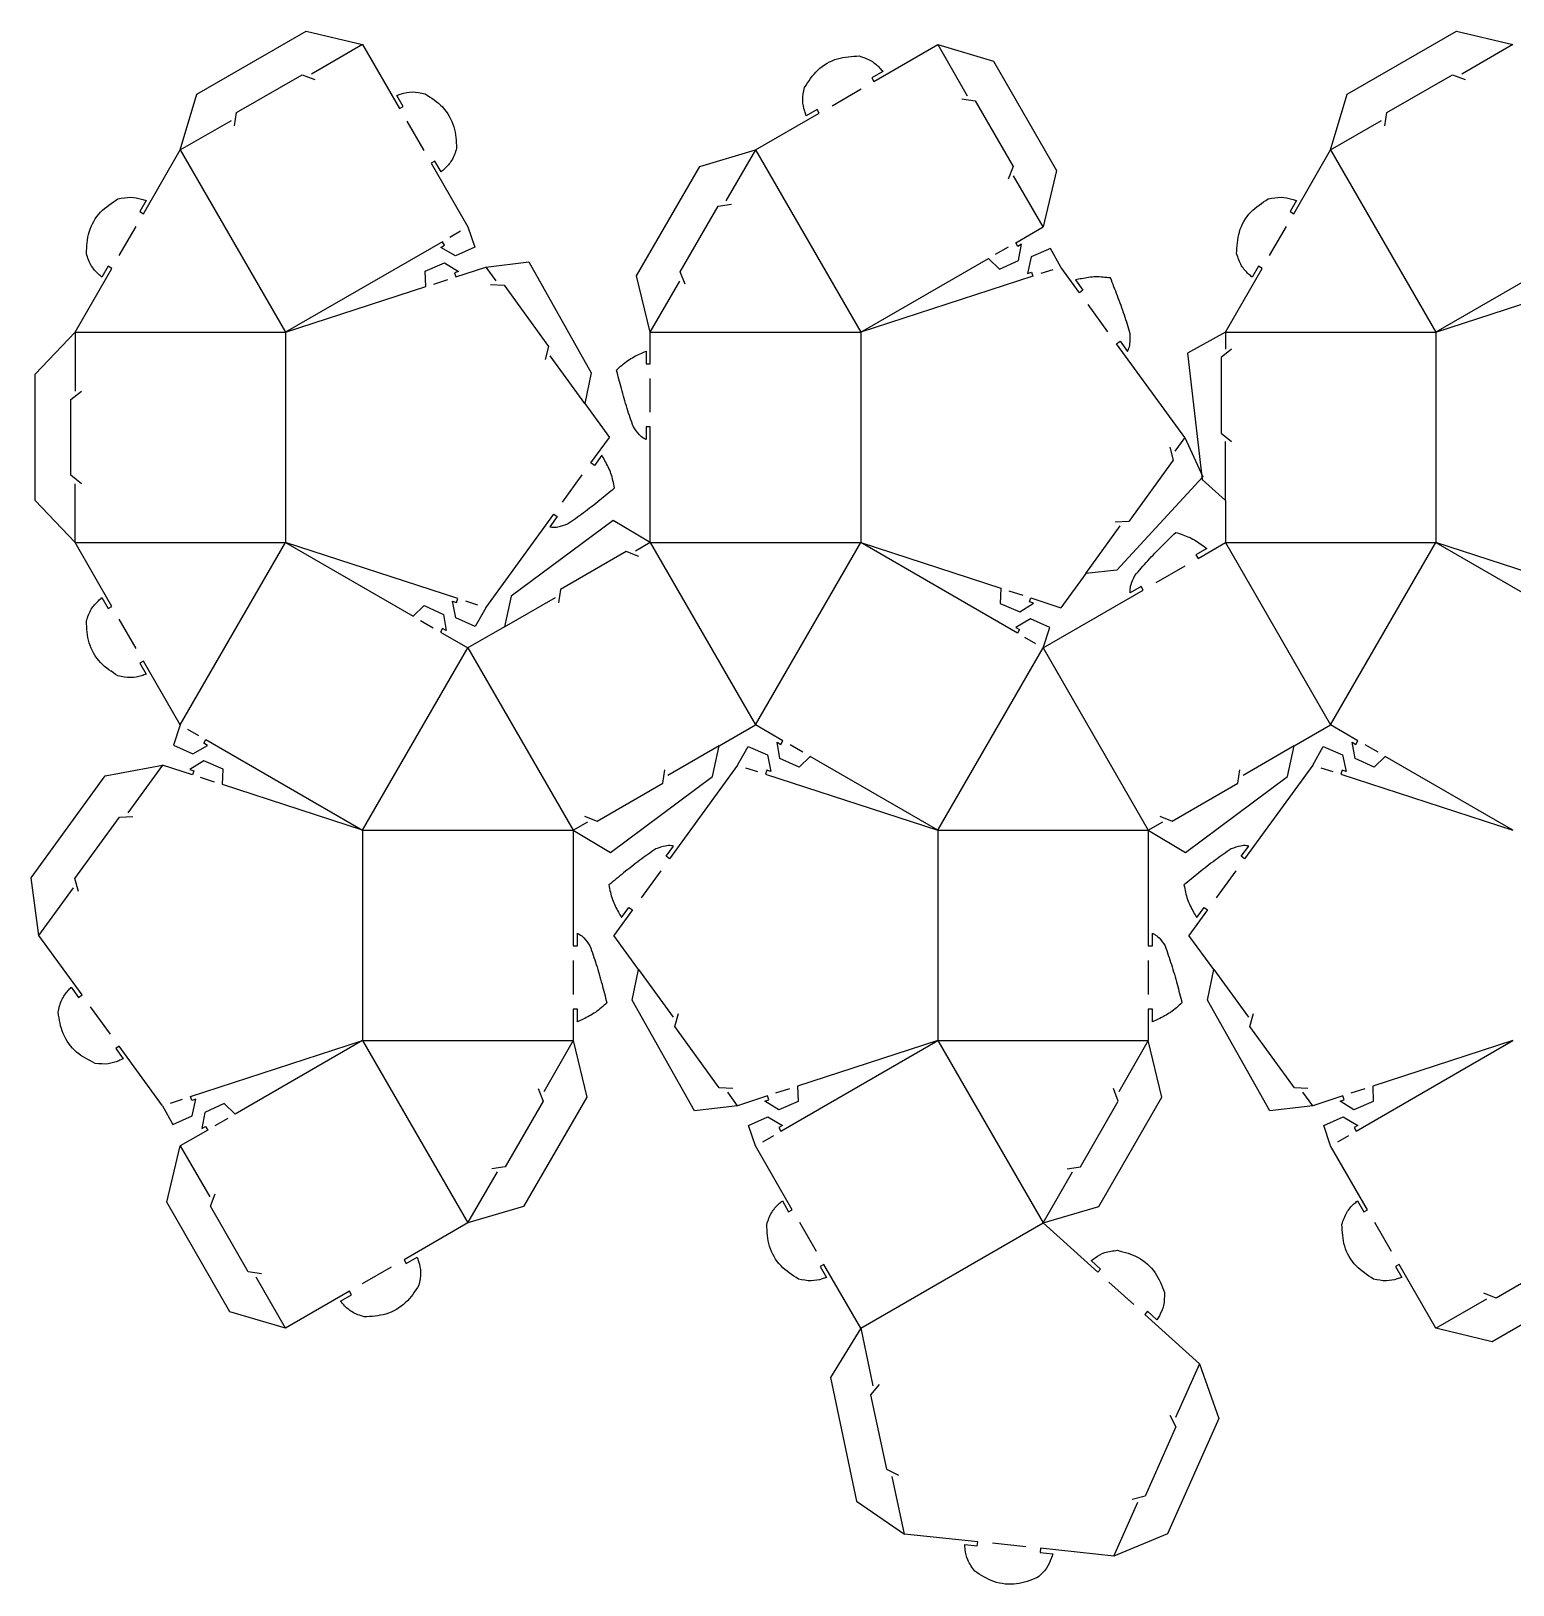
# Model space of a CAD drawing. Extents: x 19 to 264, y 180 to 325.
# Drawn here: x 19.3 to 138.5, y 179.7 to 304.7 of the extents above; entities that cross this region are included whole.
import ezdxf

# ---------------------------------------------------------------- set-up
doc = ezdxf.new("R2010")
doc.units = 0
doc.layers.get('0').update_dxf_attribs({"linetype": 'CONTINUOUS'})

msp = doc.modelspace()

# ---------------------------------------------------------------- linework, layer by layer
at = {"color": 5}
for points in [[(31.261002, 295.16207), (32.585282, 299.641717), (41.384138, 304.72174), (45.925765, 303.628776)], [(123.787019, 295.1621), (125.111293, 299.641731), (133.910121, 304.721736), (138.451731, 303.628776)], [(45.925805, 303.628799), (48.889141, 298.496149), (49.182435, 298.665483), (48.674435, 299.545365)], [(87.766649, 301.466734), (86.886768, 300.958734), (87.056101, 300.665439), (92.18875, 303.628776)], [(92.188789, 303.628799), (96.668421, 302.304525), (101.748426, 293.505697), (100.655464, 288.964085)], [(35.621138, 297.092805), (35.784392, 298.164711), (41.063709, 301.212725), (42.073632, 300.818155)], [(128.147137, 297.092828), (128.310394, 298.16473), (133.589691, 301.212734), (134.599612, 300.818165)], [(94.119517, 299.268679), (95.191419, 299.105424), (98.239422, 293.826127), (97.844856, 292.816205)], [(77.524037, 295.1621), (82.656686, 298.125436), (82.487352, 298.418731), (81.607471, 297.91073)], [(28.512378, 291.078628), (28.004377, 290.198745), (28.297672, 290.029412), (31.261008, 295.162061)], [(69.057382, 280.497348), (67.964423, 285.038959), (73.044428, 293.837787), (77.524057, 295.162061)], [(121.038408, 291.078628), (120.530408, 290.198745), (120.823702, 290.029412), (123.787038, 295.162061)], [(52.230441, 293.386186), (51.722438, 294.266069), (51.429144, 294.096735), (54.39248, 288.964085)], [(71.867993, 284.349467), (71.473424, 285.35939), (74.521427, 290.638687), (75.593329, 290.801941)], [(54.392503, 288.964047), (54.945875, 287.328242), (53.39474, 286.628221), (52.215483, 287.316084), (52.508777, 287.485418), (52.339443, 287.778712), (39.72779, 280.497371)], [(85.990774, 280.497371), (96.256074, 286.424044), (97.142035, 285.566848), (98.693173, 286.266868), (98.918409, 287.570085), (98.625115, 287.400751), (98.455782, 287.694045), (100.655487, 288.964047)], [(146.918468, 288.964047), (147.471841, 287.328242), (145.920706, 286.628221), (144.741448, 287.316084), (145.034742, 287.485418), (144.865409, 287.778712), (132.253756, 280.497371)], [(102.095314, 285.730137), (101.249954, 287.23594), (99.691825, 286.551625), (99.413929, 285.214998), (99.736021, 285.319652), (99.840675, 284.997561), (85.990749, 280.497447)], [(22.794332, 280.497348), (25.757668, 285.629998), (25.464374, 285.799331), (24.956373, 284.919448)], [(39.727765, 280.497447), (51.000962, 284.16033), (50.956763, 285.392304), (52.514892, 286.076618), (53.634084, 285.371979), (53.311992, 285.267325), (53.416646, 284.945234), (55.83233, 285.730137)], [(55.832361, 285.730159), (59.293599, 286.151797), (64.306597, 277.235365), (63.794979, 274.770554), (65.785633, 272.030653)], [(103.265128, 284.696268), (103.862324, 283.874298), (103.588335, 283.675233), (102.095345, 285.730159)], [(115.320363, 280.497348), (118.283699, 285.629998), (117.990406, 285.799331), (117.482406, 284.919448)], [(132.25373, 280.497447), (143.526928, 284.16033), (143.482729, 285.392304), (145.040858, 286.076618), (146.16005, 285.371979), (145.837958, 285.267325), (145.942612, 284.945234), (148.358296, 285.730137)], [(56.217637, 284.3356), (57.300743, 284.285283), (60.883921, 279.353461), (60.597076, 278.307817)], [(22.794292, 263.56394), (19.57694, 266.950626), (19.57694, 277.110685), (22.794292, 280.497371)], [(68.718673, 278.973362), (68.718673, 277.957356), (69.057342, 277.957356), (69.057342, 280.497371)], [(115.320324, 280.497371), (112.272307, 278.804028), (113.457646, 268.643968), (115.320324, 266.950626), (115.320324, 263.56394)], [(112.048617, 272.030653), (106.574316, 279.565381), (106.848306, 279.764446), (107.445502, 278.942476)], [(115.828326, 279.142697), (114.981654, 278.465359), (114.981654, 272.369324), (115.828326, 271.691987)], [(23.302295, 268.305301), (22.455623, 268.982638), (22.455623, 275.078673), (23.302295, 275.75601)], [(69.057342, 263.56394), (69.057342, 272.877327), (68.718673, 272.877327), (68.718673, 271.861321)], [(65.163802, 270.598654), (64.566605, 269.776684), (64.292615, 269.97575), (65.785605, 272.030675)], [(112.048586, 272.030675), (113.51917, 268.869136), (106.588241, 261.346161), (104.085969, 261.071071), (102.095314, 258.33117)], [(110.841341, 271.233313), (111.128183, 270.187669), (107.545005, 265.255848), (106.461901, 265.20553)], [(69.057342, 263.563937), (66.066845, 265.356934), (57.860613, 259.250345), (57.325472, 256.790538), (54.392503, 255.097188)], [(55.832333, 258.33117), (61.306634, 265.865899), (61.580624, 265.666834), (60.983427, 264.844862)], [(24.956353, 259.141802), (25.464357, 258.261912), (25.757654, 258.431246), (22.794292, 263.56394)], [(39.727767, 263.5639), (49.993067, 257.637228), (50.879028, 258.494424), (52.430166, 257.794403), (52.655402, 256.491185), (52.362108, 256.660519), (52.192775, 256.367225), (54.39248, 255.097225)], [(55.832355, 258.331249), (54.986995, 256.825447), (53.428866, 257.509762), (53.15097, 258.846389), (53.473062, 258.741735), (53.577716, 259.063824), (39.72779, 263.56394)], [(68.138159, 262.446653), (67.128226, 262.841225), (61.848884, 259.793194), (61.685627, 258.721283)], [(100.655464, 255.097225), (101.208837, 256.733027), (99.657702, 257.433048), (98.478444, 256.745185), (98.771738, 256.575852), (98.602405, 256.282558), (85.990752, 263.5639)], [(85.990774, 263.56394), (97.263972, 259.901056), (97.219773, 258.669083), (98.777902, 257.984767), (99.897094, 258.689409), (99.575002, 258.794062), (99.679656, 259.116151), (102.09534, 258.331249)], [(113.831153, 263.095228), (112.951263, 262.587222), (113.120599, 262.293925), (115.320324, 263.563937)], [(132.253733, 263.5639), (142.519033, 257.637228), (143.404994, 258.494424), (144.956132, 257.794403), (145.181368, 256.491185), (144.888074, 256.660519), (144.718741, 256.367225), (146.918446, 255.097225)], [(148.358321, 258.331249), (147.512961, 256.825447), (145.954832, 257.509762), (145.676936, 258.846389), (145.999028, 258.741735), (146.103681, 259.063824), (132.253756, 263.56394)], [(100.655484, 255.097188), (108.721147, 259.7539), (108.551811, 260.047197), (107.671921, 259.539191)], [(31.261042, 248.8991), (28.29768, 254.031794), (28.004382, 253.86246), (28.512386, 252.982568)], [(31.261008, 248.89908), (30.707632, 247.263269), (32.258776, 246.563245), (33.438036, 247.251111), (33.144739, 247.420445), (33.314073, 247.713741), (45.925771, 240.432374)], [(62.8592, 240.432366), (65.849698, 238.639368), (74.05593, 244.745957), (74.591071, 247.205764), (77.52404, 248.899114)], [(92.188772, 240.432402), (81.923472, 246.359075), (81.037512, 245.501878), (79.486373, 246.201899), (79.261137, 247.505117), (79.554431, 247.335784), (79.723765, 247.629077), (77.52406, 248.899077)], [(109.122182, 240.432366), (112.112679, 238.639368), (120.318911, 244.745957), (120.854052, 247.205764), (123.787021, 248.899114)], [(138.451754, 240.432402), (128.186454, 246.359075), (127.300493, 245.501878), (125.749355, 246.201899), (125.524119, 247.505117), (125.817413, 247.335784), (125.986746, 247.629077), (123.787041, 248.899077)], [(76.084184, 245.665053), (76.929544, 247.170856), (78.487674, 246.48654), (78.765569, 245.149913), (78.443478, 245.254567), (78.338824, 244.932478), (92.18875, 240.432363)], [(122.347166, 245.665053), (123.192526, 247.170856), (124.750655, 246.48654), (125.028551, 245.149913), (124.706459, 245.254567), (124.601805, 244.932478), (138.451731, 240.432363)], [(19.867897, 231.965668), (19.255647, 236.596678), (25.227594, 244.816358), (29.821141, 245.665132)], [(45.925765, 240.432363), (34.652514, 244.095263), (34.696713, 245.327242), (33.138576, 246.01156), (32.019381, 245.306919), (32.341473, 245.202263), (32.236819, 244.880171), (29.821124, 245.665079)], [(63.778384, 241.549649), (64.788316, 241.155077), (70.067658, 244.203108), (70.230915, 245.275019)], [(76.08421, 245.665132), (70.609909, 238.130403), (70.335919, 238.329469), (70.933115, 239.151441)], [(110.041365, 241.549649), (111.051298, 241.155077), (116.33064, 244.203108), (116.493897, 245.275019)], [(122.347191, 245.665132), (116.87289, 238.130403), (116.5989, 238.329469), (117.196097, 239.151441)], [(23.065789, 235.50292), (22.778946, 236.548562), (26.362114, 241.48037), (27.445216, 241.530684)], [(62.859198, 240.432363), (62.859198, 231.118976), (63.197867, 231.118976), (63.197867, 232.134981)], [(109.122182, 240.432363), (109.122182, 231.118976), (109.460851, 231.118976), (109.460851, 232.134981)], [(66.752741, 233.397649), (67.349937, 234.219619), (67.623927, 234.020553), (66.130938, 231.965628)], [(113.015722, 233.397649), (113.612919, 234.219619), (113.886909, 234.020553), (112.393919, 231.965628)], [(22.480354, 227.793771), (23.077544, 226.971811), (23.351531, 227.170873), (19.867924, 231.965648)], [(76.0841, 218.266254), (72.62289, 217.844617), (67.609932, 226.760979), (68.121544, 229.22577), (66.130907, 231.965648)], [(122.347081, 218.266254), (118.885871, 217.844617), (113.872913, 226.760979), (114.384526, 229.22577), (112.393888, 231.965648)], [(63.197867, 225.022939), (63.197867, 226.038945), (62.859198, 226.038945), (62.859198, 223.498931)], [(75.698827, 219.660802), (74.615729, 219.711116), (71.032579, 224.642899), (71.319421, 225.688535)], [(109.460851, 225.022939), (109.460851, 226.038945), (109.122182, 226.038945), (109.122182, 223.498931)], [(121.961808, 219.660802), (120.87871, 219.711116), (117.29556, 224.642899), (117.582402, 225.688535)], [(29.821087, 218.266294), (26.33748, 223.061068), (26.063493, 222.862003), (26.660683, 222.040042)], [(29.821141, 218.266333), (30.666504, 216.760528), (32.224636, 217.444843), (32.502531, 218.781473), (32.18044, 218.67682), (32.075786, 218.998911), (45.925734, 223.499032)], [(45.925765, 223.498931), (35.660432, 217.572236), (34.774465, 218.429435), (33.223321, 217.729414), (32.998085, 216.426193), (33.291382, 216.595527), (33.460715, 216.30223), (31.261002, 215.032224)], [(62.859158, 223.498956), (63.952117, 218.957346), (58.872112, 210.158518), (54.392483, 208.834243)], [(92.188724, 223.499007), (80.915564, 219.836135), (80.95976, 218.604164), (79.401636, 217.919852), (78.28245, 218.62449), (78.604539, 218.729144), (78.499885, 219.051233), (76.084207, 218.266333)], [(77.524037, 215.032255), (76.970664, 216.668058), (78.5218, 217.368079), (79.701057, 216.680216), (79.407763, 216.510883), (79.577097, 216.217589), (92.18875, 223.498931)], [(100.655464, 208.834241), (105.135096, 210.158515), (110.215101, 218.957343), (109.122139, 223.498953)], [(138.451706, 223.499007), (127.178545, 219.836135), (127.222741, 218.604164), (125.664618, 217.919852), (124.545431, 218.62449), (124.86752, 218.729144), (124.762867, 219.051233), (122.347188, 218.266333)], [(123.787019, 215.032255), (123.233646, 216.668058), (124.784781, 217.368079), (125.964038, 216.680216), (125.670745, 216.510883), (125.840078, 216.217589), (138.451731, 223.498931)], [(60.048546, 219.646837), (60.443116, 218.636913), (57.395113, 213.357617), (56.32321, 213.194362)], [(102.586192, 213.194359), (103.658094, 213.357617), (106.706097, 218.636913), (106.311531, 219.646834)], [(39.7277, 200.367472), (35.24806, 201.691749), (30.168043, 210.490594), (31.261008, 215.032216)], [(79.686099, 210.610115), (80.194102, 209.730234), (80.487396, 209.899567), (77.52406, 215.032216)], [(125.949081, 210.610115), (126.457083, 209.730234), (126.750377, 209.899567), (123.787041, 215.032216)], [(37.796967, 204.727602), (36.725064, 204.890857), (33.677053, 210.170165), (34.071622, 211.180089)], [(54.392505, 208.834201), (49.259857, 205.870865), (49.42919, 205.577571), (50.309072, 206.085571)], [(100.655509, 208.834291), (105.059923, 204.868541), (105.286536, 205.120222), (104.531493, 205.800064)], [(146.918471, 208.834201), (145.594197, 204.35457), (136.795369, 199.274564), (132.253759, 200.367526)], [(142.558352, 206.903474), (142.395095, 205.831571), (137.115798, 202.783568), (136.105877, 203.178135)], [(85.990735, 200.367503), (83.027399, 205.500152), (82.734105, 205.330819), (83.242105, 204.450937)], [(132.253716, 200.367503), (129.29038, 205.500152), (128.997086, 205.330819), (129.505086, 204.450937)], [(44.149893, 202.529566), (45.029775, 203.037568), (44.860441, 203.330862), (39.727793, 200.367526)], [(109.81679, 201.041162), (109.061747, 201.721007), (108.835134, 201.469324), (113.239544, 197.503574)], [(85.990774, 200.367526), (83.547856, 196.385915), (85.660255, 186.447857), (89.51144, 183.804098)], [(113.239525, 197.503583), (114.801241, 193.101052), (110.668751, 183.819324), (106.352041, 182.034037)], [(87.473463, 195.835387), (86.786119, 194.996815), (88.053559, 189.033981), (89.022555, 188.547478)], [(110.846943, 193.378736), (111.344919, 192.415579), (108.865424, 186.846542), (107.81645, 186.572134)], [(94.359789, 182.953969), (95.370227, 182.847769), (95.405629, 183.184581), (89.511403, 183.804087)], [(106.352044, 182.034066), (100.457821, 182.653574), (100.422419, 182.316762), (101.432857, 182.210559)]]:
    msp.add_lwpolyline(points, dxfattribs=at)
at = {"color": 1}
for points in [[(45.925765, 303.628776), (41.819632, 301.258098)], [(92.188789, 303.628799), (94.559459, 299.522679)], [(138.451731, 303.628776), (134.345612, 301.258107)], [(83.683215, 298.718104), (86.029571, 300.072772)], [(31.261002, 295.16207), (35.367135, 297.532748)], [(123.787019, 295.1621), (127.893137, 297.532769)], [(49.481808, 297.469619), (50.836477, 295.123265)], [(31.260954, 295.162159), (39.727903, 280.497328)], [(77.524057, 295.162061), (75.153387, 291.055942)], [(77.52395, 295.162159), (85.990898, 280.497328)], [(123.786945, 295.162159), (132.253894, 280.497328)], [(100.655464, 288.964085), (98.284795, 293.070205)], [(26.350336, 286.656528), (27.705004, 289.002882)], [(118.876366, 286.656528), (120.231035, 289.002882)], [(53.805915, 288.62538), (52.926031, 288.117379)], [(96.842662, 286.762711), (97.869192, 287.355378)], [(55.832361, 285.730159), (56.628623, 284.634198)], [(101.451133, 285.52083), (100.484858, 285.206868)], [(51.645143, 284.369638), (52.772462, 284.735926)], [(69.057382, 280.497348), (71.428051, 284.603468)], [(105.877589, 280.524346), (104.285065, 282.716267)], [(22.794286, 280.497328), (39.727903, 280.497328)], [(22.794292, 280.497371), (22.794292, 275.75601)], [(39.727903, 280.497328), (39.727903, 263.563996)], [(69.057283, 280.497328), (85.990898, 280.497328)], [(85.990898, 280.497328), (85.990898, 263.563996)], [(115.320278, 280.497328), (132.253894, 280.497328)], [(115.320324, 280.497371), (115.320324, 279.142697)], [(132.253894, 280.497328), (132.253894, 263.563996)], [(63.794979, 274.770554), (61.008062, 278.606416)], [(69.057342, 274.062667), (69.057342, 276.772016)], [(112.048586, 272.030675), (111.252325, 270.934715)], [(115.320324, 266.950626), (115.320324, 271.691987)], [(62.003361, 266.824862), (63.595885, 269.016784)], [(22.794292, 263.56394), (22.794292, 268.305301)], [(104.085969, 261.071071), (106.872885, 264.906933)], [(22.794286, 263.563996), (39.727903, 263.563996)], [(31.260954, 248.899165), (39.727903, 263.563996)], [(69.057342, 263.563937), (67.884156, 262.886598)], [(69.057283, 263.563996), (77.52395, 248.899165)], [(69.057283, 263.563996), (85.990898, 263.563996)], [(77.52395, 248.899165), (85.990898, 263.563996)], [(115.320278, 263.563996), (123.786945, 248.899165)], [(115.320278, 263.563996), (132.253894, 263.563996)], [(123.786945, 248.899165), (132.253894, 263.563996)], [(109.747685, 260.346572), (112.094061, 261.701253)], [(55.188175, 258.540556), (54.221899, 258.854517)], [(57.325472, 256.790538), (61.431627, 259.161228)], [(97.908152, 259.691749), (99.035472, 259.325461)], [(27.705007, 255.058332), (26.350327, 257.404708)], [(50.579655, 257.298558), (51.606185, 256.705892)], [(45.925785, 240.432498), (54.392452, 255.097329)], [(54.392452, 255.097329), (62.859118, 240.432498)], [(92.188781, 240.432498), (100.655447, 255.097329)], [(100.068877, 255.435892), (99.188992, 255.943892)], [(100.655447, 255.097329), (109.122114, 240.432498)], [(31.847598, 248.560411), (32.727482, 248.052408)], [(74.591071, 247.205764), (70.484915, 244.835075)], [(81.336885, 246.697744), (80.310355, 247.290411)], [(120.854052, 247.205764), (116.747897, 244.835075)], [(127.599866, 246.697744), (126.573336, 247.290411)], [(29.821141, 245.665132), (27.034233, 241.829284)], [(76.728365, 245.455746), (77.69464, 245.141785)], [(122.991347, 245.455746), (123.957622, 245.141785)], [(34.008331, 244.304573), (32.881006, 244.670864)], [(45.925785, 240.432498), (45.925785, 223.498883)], [(45.925785, 240.432498), (62.859118, 240.432498)], [(62.8592, 240.432366), (64.032387, 241.109705)], [(92.188781, 240.432498), (92.188781, 223.498883)], [(92.188781, 240.432498), (109.122114, 240.432498)], [(109.122182, 240.432366), (110.295368, 241.109705)], [(69.913181, 237.17144), (68.320658, 234.979519)], [(116.176163, 237.17144), (114.583639, 234.979519)], [(19.867897, 231.965668), (22.654805, 235.801519)], [(62.859198, 229.933634), (62.859198, 227.224287)], [(68.121544, 229.22577), (70.908441, 225.389938)], [(109.122182, 229.933634), (109.122182, 227.224287)], [(114.384526, 229.22577), (117.171422, 225.389938)], [(25.640759, 224.020023), (24.048252, 226.211919)], [(45.925785, 223.498883), (54.392452, 208.834334)], [(45.925785, 223.498883), (62.859118, 223.498883)], [(62.859158, 223.498956), (60.488489, 219.392837)], [(92.188781, 223.498883), (100.655447, 208.834334)], [(92.188781, 223.498883), (109.122114, 223.498883)], [(109.122139, 223.498953), (106.75147, 219.392834)], [(30.465324, 218.47564), (31.4316, 218.789604)], [(76.0841, 218.266254), (75.287844, 219.362205)], [(80.271383, 219.626828), (79.144066, 219.26054)], [(122.347081, 218.266254), (121.550825, 219.362205)], [(126.534364, 219.626828), (125.407047, 219.26054)], [(35.073841, 217.233569), (34.047306, 216.6409)], [(31.261008, 215.032216), (33.63168, 210.926086)], [(78.110625, 215.370922), (78.990509, 215.878922)], [(124.373606, 215.370922), (125.25349, 215.878922)], [(54.392483, 208.834243), (56.763152, 212.940362)], [(100.655464, 208.834241), (103.026134, 212.940359)], [(82.434732, 206.526682), (81.080062, 208.873038)], [(85.990898, 200.367385), (100.655447, 208.834334)], [(128.697713, 206.526682), (127.343044, 208.873038)], [(48.233327, 205.278198), (45.886971, 203.923529)], [(39.7277, 200.367472), (37.357025, 204.4736)], [(105.940804, 204.07539), (107.95425, 202.262476)], [(132.253759, 200.367526), (136.359877, 202.738195)], [(85.990774, 200.367526), (86.97656, 195.729765)], [(113.239525, 197.503583), (111.31103, 193.17211)], [(89.51144, 183.804098), (88.525655, 188.441856)], [(106.352041, 182.034037), (108.280536, 186.365511)], [(99.278976, 182.777476), (96.584474, 183.06068)]]:
    msp.add_lwpolyline(points, dxfattribs=at)
at = {"color": 5}
for points, knots in [([(81.471352, 300.178496), (81.790784, 300.674215), (82.445988, 301.69101), (84.073572, 302.630696), (85.281744, 302.689722), (85.870765, 302.718499)], [0, 0, 0, 0, 1.754124, 3.597978, 5.352101, 5.352101, 5.352101, 5.352101]), ([(85.870765, 302.718499), (86.206006, 302.60936), (86.823512, 302.408328), (87.41021, 301.883803), (87.683669, 301.563829), (87.766649, 301.466734)], [0, 0, 0, 0, 1.046213, 1.927101, 2.31085, 2.31085, 2.31085, 2.31085]), ([(81.607471, 297.91073), (81.564874, 298.03114), (81.424498, 298.42795), (81.263594, 299.198307), (81.398249, 299.8336), (81.471352, 300.178496)], [0, 0, 0, 0, 0.383749, 1.264637, 2.31085, 2.31085, 2.31085, 2.31085]), ([(48.674435, 299.545365), (48.794845, 299.587962), (49.191655, 299.728338), (49.962012, 299.889242), (50.597304, 299.754587), (50.9422, 299.681484)], [0, 0, 0, 0, 0.383749, 1.264637, 2.31085, 2.31085, 2.31085, 2.31085]), ([(50.9422, 299.681484), (51.437919, 299.362052), (52.454715, 298.706848), (53.394402, 297.079264), (53.453427, 295.871091), (53.482203, 295.28207)], [0, 0, 0, 0, 1.754125, 3.597979, 5.352103, 5.352103, 5.352103, 5.352103]), ([(53.482203, 295.28207), (53.373064, 294.946829), (53.172033, 294.329323), (52.647509, 293.742625), (52.327535, 293.469166), (52.230441, 293.386186)], [0, 0, 0, 0, 1.046213, 1.9271, 2.310849, 2.310849, 2.310849, 2.310849]), ([(26.244611, 291.214746), (26.589508, 291.28785), (27.2248, 291.422504), (27.995158, 291.2616), (28.391967, 291.121225), (28.512378, 291.078628)], [0, 0, 0, 0, 1.046213, 1.927101, 2.31085, 2.31085, 2.31085, 2.31085]), ([(118.770643, 291.214746), (119.11554, 291.28785), (119.750832, 291.422504), (120.521189, 291.2616), (120.917998, 291.121225), (121.038408, 291.078628)], [0, 0, 0, 0, 1.046214, 1.927101, 2.310849, 2.310849, 2.310849, 2.310849]), ([(23.704608, 286.815332), (23.733385, 287.404353), (23.792411, 288.612526), (24.732097, 290.24011), (25.748893, 290.895314), (26.244611, 291.214746)], [0, 0, 0, 0, 1.754124, 3.597978, 5.352102, 5.352102, 5.352102, 5.352102]), ([(116.23064, 286.815332), (116.259417, 287.404353), (116.318443, 288.612526), (117.258129, 290.24011), (118.274924, 290.895314), (118.770643, 291.214746)], [0, 0, 0, 0, 1.754124, 3.597978, 5.352102, 5.352102, 5.352102, 5.352102]), ([(24.956373, 284.919448), (24.859279, 285.002429), (24.539305, 285.275888), (24.014779, 285.862585), (23.813748, 286.480091), (23.704608, 286.815332)], [0, 0, 0, 0, 0.383749, 1.264637, 2.31085, 2.31085, 2.31085, 2.31085]), ([(117.482406, 284.919448), (117.385311, 285.002429), (117.065337, 285.275888), (116.540811, 285.862585), (116.339779, 286.480091), (116.23064, 286.815332)], [0, 0, 0, 0, 0.383749, 1.264637, 2.31085, 2.31085, 2.31085, 2.31085]), ([(106.078855, 284.856771), (105.680736, 284.904196), (104.906472, 284.996428), (103.963887, 284.848915), (103.430472, 284.732389), (103.265128, 284.696268)], [0, 0, 0, 0, 1.197299, 2.328516, 2.836677, 2.836677, 2.836677, 2.836677]), ([(107.670278, 280.361643), (107.51903, 280.862321), (107.207234, 281.894467), (106.659408, 283.388053), (106.26711, 284.380513), (106.078855, 284.856771)], [0, 0, 0, 0, 1.568784, 3.23404, 4.770446, 4.770446, 4.770446, 4.770446]), ([(107.445502, 278.942476), (107.472528, 278.991715), (107.576943, 279.181953), (107.6924, 279.662734), (107.678792, 280.092666), (107.670278, 280.361643)], [0, 0, 0, 0, 0.168287, 0.650187, 1.455505, 1.455505, 1.455505, 1.455505]), ([(66.347992, 277.449353), (66.6422, 277.721728), (67.214378, 278.251443), (68.063645, 278.686138), (68.563677, 278.905398), (68.718673, 278.973362)], [0, 0, 0, 0, 1.197293, 2.328503, 2.83666, 2.83666, 2.83666, 2.83666]), ([(67.702667, 272.877327), (67.530738, 273.371282), (67.176308, 274.38957), (66.741603, 275.919903), (66.475627, 276.953401), (66.347992, 277.449353)], [0, 0, 0, 0, 1.568776, 3.234023, 4.770422, 4.770422, 4.770422, 4.770422]), ([(68.718673, 271.861321), (68.667867, 271.885271), (68.471576, 271.977803), (68.095576, 272.298898), (67.853879, 272.654717), (67.702667, 272.877327)], [0, 0, 0, 0, 0.168286, 0.650183, 1.455497, 1.455497, 1.455497, 1.455497]), ([(66.185937, 267.972239), (66.108016, 268.365528), (65.956474, 269.130399), (65.524906, 269.981266), (65.249248, 270.452565), (65.163802, 270.598654)], [0, 0, 0, 0, 1.197299, 2.328515, 2.836676, 2.836676, 2.836676, 2.836676]), ([(62.402593, 265.069635), (62.832028, 265.368198), (63.717307, 265.983684), (64.968505, 266.966241), (65.791162, 267.646026), (66.185937, 267.972239)], [0, 0, 0, 0, 1.568784, 3.234041, 4.770447, 4.770447, 4.770447, 4.770447]), ([(60.983427, 264.844862), (61.038608, 264.834374), (61.2518, 264.793857), (61.744728, 264.832622), (62.149412, 264.978419), (62.402593, 265.069635)], [0, 0, 0, 0, 0.168287, 0.650186, 1.455503, 1.455503, 1.455503, 1.455503]), ([(108.043805, 260.927087), (108.385621, 261.322961), (109.090271, 262.139053), (110.19823, 263.280691), (110.960282, 264.027785), (111.325973, 264.386298)], [0, 0, 0, 0, 1.568783, 3.234038, 4.770443, 4.770443, 4.770443, 4.770443]), ([(111.325973, 264.386298), (111.708962, 264.267694), (112.4538, 264.03703), (113.254893, 263.518888), (113.694795, 263.195476), (113.831153, 263.095228)], [0, 0, 0, 0, 1.197297, 2.328511, 2.836671, 2.836671, 2.836671, 2.836671]), ([(107.671921, 259.539191), (107.667259, 259.595165), (107.649248, 259.811425), (107.739325, 260.2976), (107.926625, 260.684827), (108.043805, 260.927087)], [0, 0, 0, 0, 0.168287, 0.650186, 1.455503, 1.455503, 1.455503, 1.455503]), ([(23.704577, 257.245901), (23.813717, 257.581145), (24.01475, 258.198657), (24.53928, 258.785359), (24.859257, 259.058821), (24.956353, 259.141802)], [0, 0, 0, 0, 1.046222, 1.927118, 2.310871, 2.310871, 2.310871, 2.310871]), ([(26.244601, 252.846449), (25.748878, 253.165884), (24.732075, 253.821094), (23.79238, 255.448692), (23.733354, 256.656875), (23.704577, 257.245901)], [0, 0, 0, 0, 1.75414, 3.598009, 5.352148, 5.352148, 5.352148, 5.352148]), ([(28.512386, 252.982568), (28.391975, 252.939971), (27.995162, 252.799594), (27.224798, 252.638689), (26.589501, 252.773345), (26.244601, 252.846449)], [0, 0, 0, 0, 0.383752, 1.264647, 2.310869, 2.310869, 2.310869, 2.310869]), ([(69.51395, 238.926668), (69.084514, 238.628105), (68.199235, 238.012618), (66.948037, 237.030061), (66.12538, 236.350276), (65.730605, 236.024063)], [0, 0, 0, 0, 1.568784, 3.234041, 4.770447, 4.770447, 4.770447, 4.770447]), ([(70.933115, 239.151441), (70.877935, 239.161928), (70.664742, 239.202445), (70.171815, 239.163681), (69.767131, 239.017883), (69.51395, 238.926668)], [0, 0, 0, 0, 0.168287, 0.650186, 1.455503, 1.455503, 1.455503, 1.455503]), ([(115.776931, 238.926668), (115.347496, 238.628105), (114.462216, 238.012618), (113.211019, 237.030061), (112.388362, 236.350276), (111.993587, 236.024063)], [0, 0, 0, 0, 1.568784, 3.234041, 4.770447, 4.770447, 4.770447, 4.770447]), ([(117.196097, 239.151441), (117.140916, 239.161928), (116.927724, 239.202445), (116.434796, 239.163681), (116.030112, 239.017883), (115.776931, 238.926668)], [0, 0, 0, 0, 0.168287, 0.650186, 1.455503, 1.455503, 1.455503, 1.455503]), ([(65.730605, 236.024063), (65.808527, 235.630774), (65.960069, 234.865904), (66.391636, 234.015038), (66.667295, 233.543739), (66.752741, 233.397649)], [0, 0, 0, 0, 1.197299, 2.328514, 2.836675, 2.836675, 2.836675, 2.836675]), ([(111.993587, 236.024063), (112.071508, 235.630774), (112.22305, 234.865904), (112.654618, 234.015038), (112.930276, 233.543739), (113.015722, 233.397649)], [0, 0, 0, 0, 1.197299, 2.328514, 2.836675, 2.836675, 2.836675, 2.836675]), ([(63.197867, 232.134981), (63.248673, 232.111032), (63.444964, 232.0185), (63.820964, 231.697405), (64.06266, 231.341586), (64.213873, 231.118976)], [0, 0, 0, 0, 0.168286, 0.650183, 1.455497, 1.455497, 1.455497, 1.455497]), ([(109.460851, 232.134981), (109.511657, 232.111032), (109.707948, 232.0185), (110.083948, 231.697405), (110.325645, 231.341586), (110.476857, 231.118976)], [0, 0, 0, 0, 0.168286, 0.650183, 1.455497, 1.455497, 1.455497, 1.455497]), ([(64.213873, 231.118976), (64.385801, 230.62502), (64.740231, 229.606732), (65.174937, 228.076399), (65.440912, 227.0429), (65.568548, 226.546948)], [0, 0, 0, 0, 1.568776, 3.234024, 4.770424, 4.770424, 4.770424, 4.770424]), ([(110.476857, 231.118976), (110.648786, 230.62502), (111.003216, 229.606732), (111.437921, 228.076399), (111.703896, 227.0429), (111.831532, 226.546948)], [0, 0, 0, 0, 1.568776, 3.234024, 4.770424, 4.770424, 4.770424, 4.770424]), ([(21.433621, 225.777432), (21.50712, 226.122244), (21.642504, 226.75738), (22.102829, 227.39569), (22.392465, 227.701097), (22.480354, 227.793771)], [0, 0, 0, 0, 1.046211, 1.927098, 2.310846, 2.310846, 2.310846, 2.310846]), ([(65.568548, 226.546948), (65.27434, 226.274574), (64.702162, 225.744859), (63.852895, 225.310164), (63.352863, 225.090904), (63.197867, 225.022939)], [0, 0, 0, 0, 1.197292, 2.328502, 2.83666, 2.83666, 2.83666, 2.83666]), ([(111.831532, 226.546948), (111.537324, 226.274574), (110.965146, 225.744859), (110.115879, 225.310164), (109.615847, 225.090904), (109.460851, 225.022939)], [0, 0, 0, 0, 1.197292, 2.328502, 2.83666, 2.83666, 2.83666, 2.83666]), ([(24.41957, 221.667624), (23.893178, 221.93349), (22.813467, 222.478821), (21.708801, 223.999263), (21.52381, 225.194646), (21.433621, 225.777432)], [0, 0, 0, 0, 1.754122, 3.597974, 5.352097, 5.352097, 5.352097, 5.352097]), ([(26.660683, 222.040042), (26.545385, 221.985093), (26.165423, 221.804008), (25.416105, 221.563462), (24.770219, 221.630973), (24.41957, 221.667624)], [0, 0, 0, 0, 0.383748, 1.264635, 2.310847, 2.310847, 2.310847, 2.310847]), ([(78.434336, 208.714231), (78.543475, 209.049472), (78.744507, 209.666979), (79.269031, 210.253676), (79.589005, 210.527135), (79.686099, 210.610115)], [0, 0, 0, 0, 1.046213, 1.9271, 2.310849, 2.310849, 2.310849, 2.310849]), ([(124.697318, 208.714231), (124.806457, 209.049472), (125.007488, 209.666979), (125.532013, 210.253676), (125.851986, 210.527135), (125.949081, 210.610115)], [0, 0, 0, 0, 1.046213, 1.9271, 2.310849, 2.310849, 2.310849, 2.310849]), ([(80.974339, 204.314819), (80.47862, 204.63425), (79.461824, 205.289454), (78.522138, 206.917038), (78.463113, 208.125211), (78.434336, 208.714231)], [0, 0, 0, 0, 1.754124, 3.597979, 5.352101, 5.352101, 5.352101, 5.352101]), ([(127.237321, 204.314819), (126.741602, 204.63425), (125.724806, 205.289454), (124.785119, 206.917038), (124.726094, 208.125211), (124.697318, 208.714231)], [0, 0, 0, 0, 1.754124, 3.597979, 5.352101, 5.352101, 5.352101, 5.352101]), ([(104.531493, 205.800064), (104.632848, 205.877785), (104.96686, 206.133914), (105.649797, 206.524999), (106.295612, 206.593251), (106.646221, 206.630305)], [0, 0, 0, 0, 0.383752, 1.264648, 2.310869, 2.310869, 2.310869, 2.310869]), ([(106.646221, 206.630305), (107.216392, 206.479692), (108.385902, 206.17076), (109.782559, 204.913204), (110.212046, 203.782395), (110.421434, 203.231091)], [0, 0, 0, 0, 1.75414, 3.598009, 5.352147, 5.352147, 5.352147, 5.352147]), ([(50.309072, 206.085571), (50.351668, 205.965161), (50.492044, 205.568351), (50.652948, 204.797994), (50.518294, 204.162702), (50.44519, 203.817806)], [0, 0, 0, 0, 0.383749, 1.264637, 2.31085, 2.31085, 2.31085, 2.31085]), ([(50.44519, 203.817806), (50.125758, 203.322087), (49.470555, 202.305291), (47.842971, 201.365604), (46.634798, 201.306579), (46.045778, 201.277803)], [0, 0, 0, 0, 1.754124, 3.597979, 5.352101, 5.352101, 5.352101, 5.352101]), ([(83.242105, 204.450937), (83.121695, 204.408341), (82.724885, 204.267965), (81.954528, 204.10706), (81.319236, 204.241715), (80.974339, 204.314819)], [0, 0, 0, 0, 0.383749, 1.264637, 2.31085, 2.31085, 2.31085, 2.31085]), ([(129.505086, 204.450937), (129.384676, 204.408341), (128.987866, 204.267965), (128.217509, 204.10706), (127.582217, 204.241715), (127.237321, 204.314819)], [0, 0, 0, 0, 0.383749, 1.264637, 2.31085, 2.31085, 2.31085, 2.31085]), ([(46.045778, 201.277803), (45.710537, 201.386942), (45.09303, 201.587973), (44.506333, 202.112498), (44.232874, 202.432471), (44.149893, 202.529566)], [0, 0, 0, 0, 1.046213, 1.9271, 2.310849, 2.310849, 2.310849, 2.310849]), ([(110.421434, 203.231091), (110.421231, 202.878529), (110.420858, 202.229117), (110.103302, 201.509042), (109.883491, 201.150086), (109.81679, 201.041162)], [0, 0, 0, 0, 1.046223, 1.927118, 2.31087, 2.31087, 2.31087, 2.31087]), ([(95.157826, 180.826891), (94.95076, 181.112237), (94.569349, 181.637838), (94.403009, 182.407042), (94.369851, 182.826643), (94.359789, 182.953969)], [0, 0, 0, 0, 1.046217, 1.927107, 2.310857, 2.310857, 2.310857, 2.310857]), ([(101.432857, 182.210559), (101.396543, 182.088107), (101.27687, 181.684569), (100.954239, 180.966758), (100.471884, 180.531943), (100.210016, 180.295884)], [0, 0, 0, 0, 0.38375, 1.26464, 2.310856, 2.310856, 2.310856, 2.310856]), ([(100.210016, 180.295884), (99.660212, 180.082596), (98.532481, 179.645109), (96.663399, 179.841558), (95.65127, 180.503953), (95.157826, 180.826891)], [0, 0, 0, 0, 1.754129, 3.597987, 5.352116, 5.352116, 5.352116, 5.352116])]:
    msp.add_open_spline(points, degree=3, knots=knots, dxfattribs=at)

doc.saveas('drawing.dxf')
